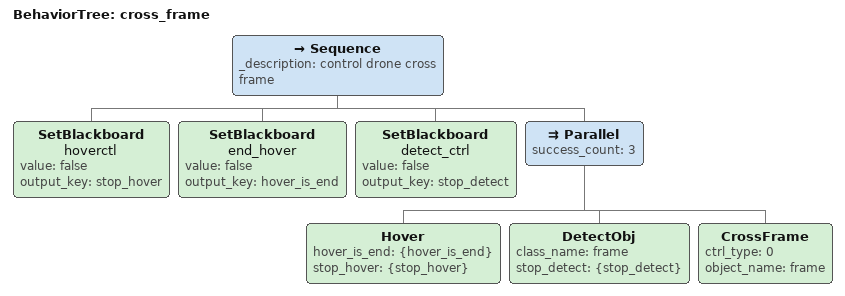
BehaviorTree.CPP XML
<?xml version="1.0" encoding="UTF-8"?>
<root BTCPP_format="4" main_tree_to_execute="cross_frame">

  <BehaviorTree ID="cross_frame">
    <Sequence _description="control drone cross frame">
     <SetBlackboard name="hoverctl" value="false" output_key="stop_hover" /> <!-- 先设置悬停 -->
     <SetBlackboard name="end_hover" value="false" output_key="hover_is_end" /> <!-- 结束悬停节点参数 -->
     <SetBlackboard name="detect_ctrl" value="false" output_key="stop_detect" /> <!-- 结束悬停节点参数 -->
       <Parallel success_count="3"> <!-- 下面的三个节点并行运行，悬停，目标检测，穿框，-->
            <Hover  hover_is_end="{hover_is_end}" stop_hover="{stop_hover}"/>  <!--飞机起飞后悬停，等待目标识别-->
            <DetectObj class_name="frame" stop_detect="{stop_detect}"/> <!-- 目标检测 -->
            <CrossFrame ctrl_type="0" object_name="frame"/> <!-- 进入穿框动作 -->
       </Parallel>
    </Sequence>
  </BehaviorTree>

</root>
